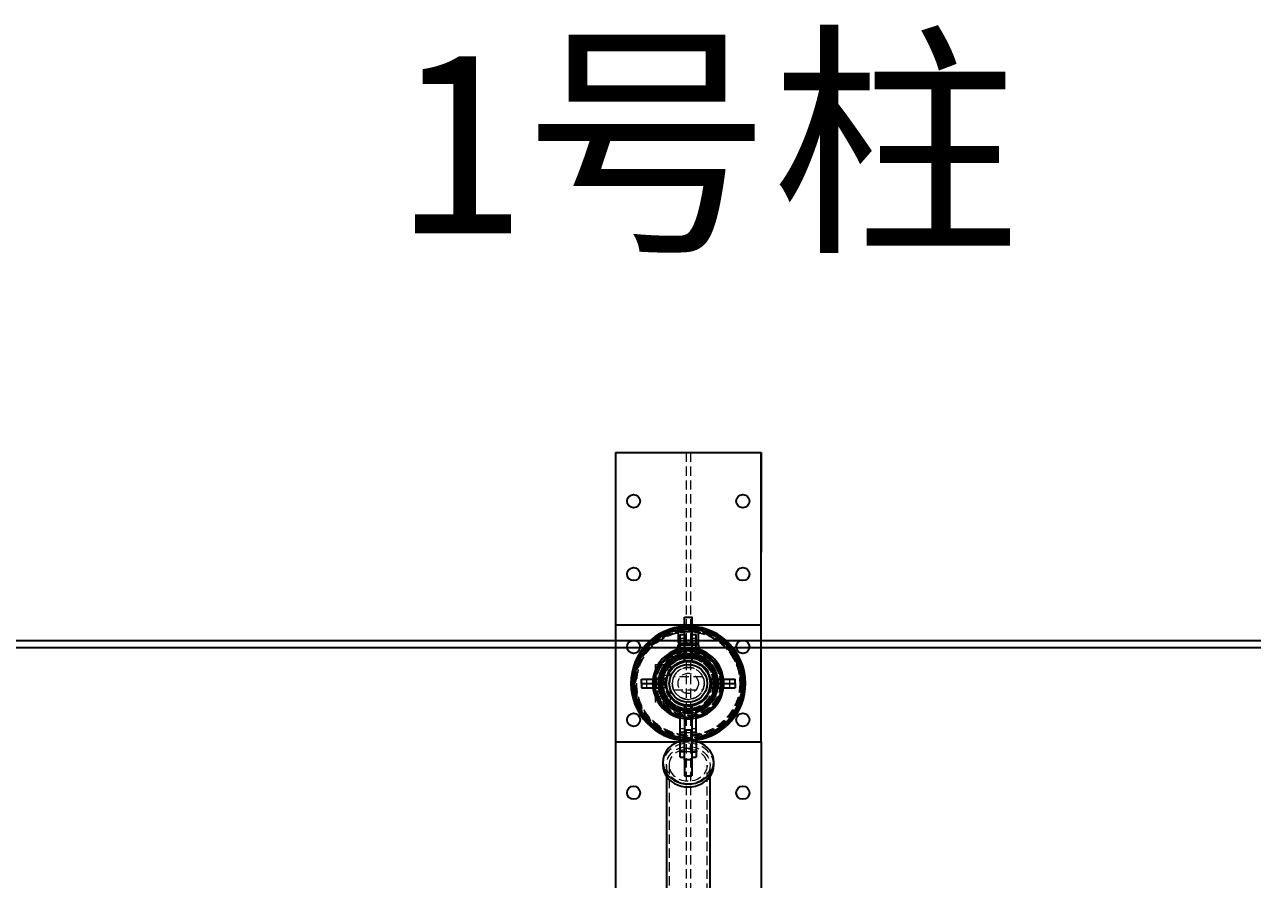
# Model space of a CAD drawing. Header units: millimetres. Extents: x 25083 to 52777, y 24772 to 45779.
# Drawn here: x 32726 to 33569, y 40411 to 40997 of the extents above; entities that cross this region are included whole.
import ezdxf

# ---------------------------------------------------------------- set-up
doc = ezdxf.new("R2010")
doc.units = ezdxf.units.MM
doc.linetypes.add('HIDDEN', pattern=[9.525, 6.35, -3.175])
doc.linetypes.add('VERDECKT', pattern=[0.25, 0.125, -0.125])
doc.styles.get("Standard").update_dxf_attribs({"font": ''})
doc.styles.get('Standard').set_extended_font_data('SimSun')

# ---------------------------------------------------------------- blocks, each defined once
blk = doc.blocks.new('zw$7318')
at = {"color": 3, "linetype": 'VERDECKT'}
for p, q in [((0, 11.1), (14, 11.1)), ((0, 5.9), (14, 5.9))]:
    blk.add_line(p, q, dxfattribs=at)
at = {"color": 3}
for points in [[(0, 9), (14, 9), (14, 17), (0, 17)], [(0, 8), (14, 8), (14, 0), (0, 0)]]:
    blk.add_lwpolyline(points, close=True, dxfattribs=at)
at = {"color": 3, "linetype": 'VERDECKT'}
for points in [[(4.5, 17), (9.5, 17), (9.5, 9), (4.5, 9)], [(4.5, 0), (9.5, 0), (9.5, 8), (4.5, 8)]]:
    blk.add_lwpolyline(points, close=True, dxfattribs=at)
blk = doc.blocks.new('zw$C4D1')
at = {"color": 4, "linetype": 'Continuous', "lineweight": 25}
for p, q in [((0, 21.5), (13.43, 21.5)), ((0, 18.5), (0, 21.5)), ((0, 18.5), (13.43, 18.5)), ((0, 18.5), (0, 15.5)), ((13.43, 18.5), (13.43, 21.5)), ((13.43, 18.5), (13.43, 15.5)), ((16.87, 21.36), (13.92, 21.91)), ((47.33, 21.36), (50.28, 21.91)), ((50.77, 21.5), (64.2, 21.5)), ((50.77, 18.5), (50.77, 21.5)), ((50.77, 18.5), (64.2, 18.5)), ((50.77, 18.5), (50.77, 15.5)), ((64.2, 18.5), (64.2, 21.5)), ((64.2, 18.5), (64.2, 15.5)), ((0, 15.5), (13.43, 15.5)), ((16.87, 15.64), (13.92, 15.09)), ((47.33, 15.64), (50.28, 15.09)), ((50.77, 15.5), (64.2, 15.5))]:
    blk.add_line(p, q, dxfattribs=at)
at = {"color": 4, "linetype": 'HIDDEN', "lineweight": 18}
for p, q in [((3.5, 21.5), (3.5, 18.5)), ((3.5, 18.5), (3.5, 15.5)), ((9.5, 18.5), (9.5, 21.5)), ((9.5, 15.5), (9.5, 18.5)), ((13.43, 18.5), (13.43, 21.5)), ((13.43, 18.5), (13.43, 15.5)), ((16.87, 21.36), (13.92, 21.91)), ((47.33, 21.36), (50.28, 21.91)), ((50.77, 18.5), (50.77, 21.5)), ((50.77, 18.5), (50.77, 15.5)), ((54.7, 21.5), (54.7, 18.5)), ((54.7, 18.5), (54.7, 15.5)), ((60.7, 18.5), (60.7, 21.5)), ((60.7, 15.5), (60.7, 18.5)), ((16.87, 15.64), (13.92, 15.09)), ((47.33, 15.64), (50.28, 15.09))]:
    blk.add_line(p, q, dxfattribs=at)
at = {"color": 1}
blk.add_lwpolyline([(29.6, 64), (34.6, 64), (34.6, 34), (29.6, 34)], close=True, dxfattribs=at)
at = {"color": 4, "linetype": 'Continuous', "lineweight": 25}
for centre, radius, start, end in [((32.1, 18.5), 18.5, 10.61511, 169.38489), ((32.1, 18.5), 15.5, 10.61511, 169.38489), ((13.43, 22), 0.5, 270, 349.38489), ((13.43, 22), 3.5, 270, 349.38489), ((13.43, 15), 3.5, 10.61511, 90), ((50.77, 22), 3.5, 190.61511, 270), ((50.77, 15), 3.5, 90, 169.38489), ((50.77, 22), 0.5, 190.61511, 270), ((13.43, 15), 0.5, 10.61511, 90), ((32.1, 18.5), 18.5, 190.61511, 349.38489), ((32.1, 18.5), 15.5, 190.61511, 349.38489), ((50.77, 15), 0.5, 90, 169.38489)]:
    blk.add_arc(centre, radius, start, end, dxfattribs=at)
at = {"color": 1}
blk.add_blockref('zw$7318', (25.1, 37), dxfattribs=at)
blk = doc.blocks.new('zw$CC83')
at = {"color": 7, "linetype": 'Continuous', "lineweight": 25}
for p, q in [((120, 2330.47), (120, 2132.17)), ((120, 2330.47), (120, 2262.17)), ((120, 2330.47), (220, 2330.47)), ((220, 2132.17), (220, 2330.47)), ((220, 2330.47), (220, 2262.17)), ((220, 2212.17), (120, 2212.17)), ((164.5, 2189.84), (164.5, 2205.67)), ((164.5, 2205.67), (167.5, 2205.67)), ((167.5, 2205.67), (167.5, 2187.47)), ((172.5, 2205.67), (172.5, 2187.47)), ((172.5, 2205.67), (175.5, 2205.67)), ((175.5, 2189.84), (175.5, 2205.67)), ((164.5, 2138.67), (164.5, 2154.51)), ((167.5, 2156.88), (167.5, 2138.67)), ((172.5, 2156.88), (172.5, 2138.67)), ((175.5, 2138.67), (175.5, 2154.51)), ((120, 2132.17), (163.81, 2132.17)), ((120, 2132.17), (120, 1514.32)), ((164.5, 2138.67), (167.5, 2138.67)), ((164.5, 2125.11), (164.5, 2138.67)), ((172.5, 2140.02), (167.5, 2140.02)), ((167.5, 2138.67), (167.5, 2131.97)), ((167.5, 2119.61), (167.5, 2131.97)), ((172.5, 2138.67), (175.5, 2138.67)), ((172.5, 2138.67), (172.5, 2131.97)), ((172.5, 2131.97), (172.5, 2119.61)), ((175.5, 2138.67), (175.5, 2125.11)), ((176.19, 2132.17), (220, 2132.17)), ((220, 2132.17), (220, 1514.32)), ((167.5, 2125.11), (164.5, 2125.11)), ((164.5, 2121.52), (164.5, 2125.11)), ((172.5, 2125.11), (175.5, 2125.11)), ((175.5, 2125.11), (175.5, 2121.52)), ((152.5, 2118.16), (152.5, 2116.09)), ((164.5, 2121.52), (167.5, 2121.52)), ((172.5, 2119.61), (167.5, 2119.61)), ((167.5, 2119.61), (167.5, 2108.75)), ((172.5, 2121.52), (175.5, 2121.52)), ((172.5, 2119.61), (172.5, 2108.75)), ((187.5, 2116.09), (187.5, 2118.16)), ((155, 2108.38), (155, 1989.48)), ((167.5, 2108.75), (172.5, 2108.75)), ((185, 1989.48), (185, 2108.38))]:
    blk.add_line(p, q, dxfattribs=at)
at = {"color": 7, "linetype": 'HIDDEN', "lineweight": 18}
for p, q in [((168.5, 2330.47), (168.5, 13)), ((171.5, 2330.47), (171.5, 13)), ((167.5, 2203.02), (164.5, 2203.02)), ((175.5, 2203.02), (172.5, 2203.02)), ((164.5, 2196.02), (167.5, 2196.02)), ((172.5, 2196.02), (175.5, 2196.02)), ((147.5, 2181.17), (147.5, 2185.17)), ((147.5, 2185.17), (157.5, 2185.17)), ((157.5, 2185.17), (157.5, 2181.17)), ((157.5, 2181.17), (147.5, 2181.17)), ((147.5, 2181.17), (147.5, 2163.17)), ((157.5, 2177.67), (147.5, 2177.67)), ((153.28, 2176.67), (151.22, 2176.67)), ((157.5, 2163.17), (157.5, 2181.17)), ((179.99, 2176.67), (160, 2176.67)), ((188.79, 2176.67), (186.73, 2176.67)), ((147.5, 2166.67), (157.5, 2166.67)), ((151.21, 2167.67), (153.27, 2167.67)), ((159.03, 2172.17), (159.03, 2172.37)), ((159.04, 2171.87), (159.03, 2172.17)), ((160, 2167.67), (180, 2167.67)), ((180.97, 2172.17), (180.97, 2172.38)), ((180.97, 2171.91), (180.97, 2172.17)), ((186.72, 2167.67), (188.78, 2167.67)), ((147.5, 2163.17), (157.5, 2163.17)), ((147.5, 2159.17), (147.5, 2163.17)), ((157.5, 2159.17), (147.5, 2159.17)), ((157.5, 2163.17), (157.5, 2159.17)), ((167.5, 2148.32), (164.5, 2148.32)), ((164.5, 2141.32), (167.5, 2141.32)), ((175.5, 2148.32), (172.5, 2148.32)), ((172.5, 2141.32), (175.5, 2141.32)), ((163.81, 2132.17), (176.19, 2132.17)), ((167.5, 2132.52), (164.5, 2132.52)), ((167.5, 2138.44), (172.5, 2138.44)), ((172.5, 2132.52), (167.5, 2132.52)), ((175.5, 2132.52), (172.5, 2132.52)), ((164.5, 2125.52), (167.5, 2125.52)), ((167.5, 2125.11), (164.5, 2125.11)), ((172.5, 2127.58), (167.5, 2127.58)), ((167.5, 2125.52), (172.5, 2125.52)), ((172.5, 2125.52), (175.5, 2125.52)), ((172.5, 2125.11), (175.5, 2125.11)), ((155, 2116.09), (155, 2108.38)), ((157, 2116.09), (157, 1676.06)), ((183, 1676.06), (183, 2116.09)), ((185, 2108.38), (185, 2116.09))]:
    blk.add_line(p, q, dxfattribs=at)
at = {"color": 7, "linetype": 'HIDDEN', "lineweight": 18, "flags": 128}
for points in [[(167.5, 2196.47), (167.06, 2196.42), (164.5, 2195.97)], [(164.5, 2194.77), (165.02, 2194.89), (167.5, 2195.3)], [(164.5, 2194.72), (165.04, 2194.84), (167.5, 2195.24)], [(164.5, 2190.68), (166.07, 2191.08), (167.5, 2191.32)], [(175.5, 2195.97), (172.94, 2196.42), (172.5, 2196.47)], [(172.5, 2195.3), (173.57, 2195.16), (175.5, 2194.77)], [(172.5, 2195.24), (173.56, 2195.1), (175.5, 2194.72)], [(172.5, 2191.32), (173.93, 2191.08), (175.5, 2190.68)], [(167.5, 2153.03), (166.07, 2153.27), (164.5, 2153.66)], [(167.5, 2149.1), (165.04, 2149.51), (164.5, 2149.63)], [(167.5, 2149.05), (165.02, 2149.45), (164.5, 2149.57)], [(175.5, 2153.66), (173.93, 2153.27), (172.5, 2153.03)], [(175.5, 2149.63), (173.56, 2149.24), (172.5, 2149.1)], [(175.5, 2149.57), (173.57, 2149.19), (172.5, 2149.05)], [(164.5, 2148.38), (167.06, 2147.93), (167.5, 2147.88)], [(172.5, 2147.88), (172.94, 2147.93), (175.5, 2148.38)], [(187.5, 2116.09), (187.32, 2118.23), (186.79, 2120.31), (185.92, 2122.32), (184.72, 2124.19), (183.23, 2125.9), (181.46, 2127.41), (179.46, 2128.7), (177.27, 2129.72), (174.93, 2130.47), (172.49, 2130.92), (170, 2131.07), (167.51, 2130.92), (165.07, 2130.47), (162.73, 2129.72), (160.54, 2128.7), (158.54, 2127.41), (156.77, 2125.9), (155.28, 2124.19), (154.08, 2122.32), (153.21, 2120.31), (152.68, 2118.23), (152.5, 2116.09)], [(185, 2116.09), (184.82, 2114.13), (184.3, 2112.22), (183.44, 2110.4), (182.27, 2108.71), (180.81, 2107.19), (179.09, 2105.88), (177.17, 2104.82), (175.07, 2104.01), (172.86, 2103.49), (170.57, 2103.27), (168.28, 2103.34), (166.03, 2103.72), (163.86, 2104.38), (161.85, 2105.32), (160.02, 2106.51), (158.43, 2107.93), (157.11, 2109.53), (156.09, 2111.3), (155.39, 2113.17), (155.04, 2115.11), (155.04, 2117.08), (155.39, 2119.02), (156.09, 2120.89), (157.11, 2122.66), (158.43, 2124.26), (160.02, 2125.68), (161.85, 2126.87), (163.86, 2127.81), (166.03, 2128.47), (168.28, 2128.85), (170.57, 2128.92), (172.86, 2128.7), (175.07, 2128.18), (177.17, 2127.37), (179.09, 2126.31), (180.81, 2125), (182.27, 2123.48), (183.44, 2121.79), (184.3, 2119.97), (184.82, 2118.05), (185, 2116.09)], [(170, 2104.97), (167.86, 2105.12), (165.78, 2105.57), (163.81, 2106.31), (162.02, 2107.31), (160.44, 2108.56), (159.12, 2110.01), (158.09, 2111.63), (157.4, 2113.36), (157.04, 2115.18), (157.04, 2117.01), (157.4, 2118.83), (158.09, 2120.56), (159.12, 2122.18), (160.44, 2123.63), (162.02, 2124.88), (163.81, 2125.88), (165.78, 2126.62), (167.86, 2127.07), (170, 2127.22), (172.14, 2127.07), (174.22, 2126.62), (176.19, 2125.88), (177.98, 2124.88), (179.56, 2123.63), (180.88, 2122.18), (181.91, 2120.56), (182.6, 2118.83), (182.96, 2117.01), (182.96, 2115.18), (182.6, 2113.36), (181.91, 2111.63), (180.88, 2110.01), (179.56, 2108.56), (177.98, 2107.31), (176.19, 2106.31), (174.22, 2105.57), (172.14, 2105.12), (170, 2104.97)]]:
    blk.add_lwpolyline(points, dxfattribs=at)
at = {"color": 7, "linetype": 'Continuous', "lineweight": 25, "flags": 128}
for points in [[(172.5, 2196.47), (170, 2196.59), (167.5, 2196.47)], [(167.5, 2147.88), (170, 2147.75), (172.5, 2147.88)], [(152.5, 2118.16), (152.68, 2116.03), (153.21, 2113.94), (154.08, 2111.94), (155.28, 2110.07), (156.77, 2108.35), (158.54, 2106.84), (160.54, 2105.56), (162.73, 2104.54), (165.07, 2103.79), (167.51, 2103.34), (170, 2103.18), (172.49, 2103.34), (174.93, 2103.79), (177.27, 2104.54), (179.46, 2105.56), (181.46, 2106.84), (183.23, 2108.35), (184.72, 2110.07), (185.92, 2111.94), (186.79, 2113.94), (187.32, 2116.03), (187.5, 2118.16), (187.32, 2120.29), (186.79, 2122.38), (185.92, 2124.39), (184.72, 2126.26), (183.23, 2127.97), (181.46, 2129.48), (179.46, 2130.76), (177.27, 2131.79), (175.5, 2132.38)], [(164.5, 2132.38), (162.73, 2131.79), (160.54, 2130.76), (158.54, 2129.48), (156.77, 2127.97), (155.28, 2126.26), (154.08, 2124.39), (153.21, 2122.38), (152.68, 2120.29), (152.5, 2118.16)], [(152.5, 2116.09), (152.68, 2113.96), (153.21, 2111.87), (154.08, 2109.87), (155.28, 2108), (156.77, 2106.29), (158.54, 2104.77), (160.54, 2103.49), (162.73, 2102.47), (165.07, 2101.72), (167.51, 2101.27), (170, 2101.12), (172.49, 2101.27), (174.93, 2101.72), (177.27, 2102.47), (179.46, 2103.49), (181.46, 2104.77), (183.23, 2106.29), (184.72, 2108), (185.92, 2109.87), (186.79, 2111.87), (187.32, 2113.96), (187.5, 2116.09)]]:
    blk.add_lwpolyline(points, dxfattribs=at)
at = {"color": 8, "linetype": 'Continuous', "lineweight": 25, "flags": 128}
for points in [[(167.5, 2192.63), (170, 2192.78), (172.5, 2192.63)], [(172.5, 2151.72), (170, 2151.57), (167.5, 2151.72)]]:
    blk.add_lwpolyline(points, dxfattribs=at)
at = {"color": 7, "linetype": 'Continuous', "lineweight": 25}
for centre, radius in [((132.5, 2297.17), 4.5), ((207.5, 2297.17), 4.5), ((132.5, 2247.17), 4.5), ((207.5, 2247.17), 4.5), ((132.5, 2197.17), 4.5), ((207.5, 2197.17), 4.5), ((170, 2172.17), 15), ((170, 2172.17), 13), ((132.5, 2147.17), 4.5), ((207.5, 2147.17), 4.5), ((132.5, 2097.17), 4.5), ((207.5, 2097.17), 4.5)]:
    blk.add_circle(centre, radius, dxfattribs=at)
at = {"color": 7, "linetype": 'HIDDEN', "lineweight": 18}
for radius in [39.08, 39, 39, 38.67, 38.67, 38.6, 38.6, 38.45, 38.02, 37.81, 37.81, 37.74, 37.74, 37.7, 37.41, 37.4, 37.33, 37.33, 36.32, 36.26, 36.16, 36.16, 35.96, 35.96, 35.88, 35.88, 35.86, 35.55, 35.55, 35.47, 35.47, 35.33, 24.08, 22.7, 22.64, 22.48, 22.44, 22.43, 22.41, 22.41, 22.4, 22.38, 22.36, 22.36, 22.34, 22.3, 22.07, 22.03, 22.03, 21.95, 21.95, 21.9, 21.81, 20.6, 20.55, 20.55, 20.45, 20.4, 20.4, 20.35, 20.35, 20.35, 20.33, 20.27, 20.27, 20.27, 20.27, 20.22, 20.2, 19.99, 19.97, 19.94, 19.94, 19.94, 19.92, 19.92, 19.87, 19.87, 19.87, 19.87, 19.77, 19.73, 19.73, 17.75, 17.41, 15.91, 10.92, 10.92, 10.91, 6.97]:
    blk.add_circle((170, 2172.17), radius, dxfattribs=at)
at = {"color": 7, "linetype": 'Continuous', "lineweight": 25}
for radius, start, end in [(39.28, 0, 261.95167), (39.08, 0, 261.9096), (38.97, 0, 261.88688), (38.46, 0, 261.77726), (37.19, 278.50514, 180), (24.42, 103.01527, 256.98473), (23.26, 103.67783, 180), (23.26, 83.82977, 96.17023), (19.31, 82.56061, 97.43939), (24.42, 0, 76.98473), (23.26, 283.67783, 76.32217), (19.31, 106.54988, 180), (18.5, 107.29534, 252.70466), (15.5, 99.2818, 260.7182), (17.31, 81.69524, 98.30476), (15.5, 279.2818, 80.7182), (19.31, 286.54988, 73.45012), (18.5, 287.29534, 72.70466), (37.19, 180, 261.49486), (23.26, 180, 256.32217), (19.31, 180, 253.45012), (24.42, 283.01527, 0), (38.46, 278.22274, 0), (38.97, 278.11312, 0), (39.08, 278.0904, 0), (39.28, 278.04833, 0), (17.31, 261.69524, 278.30476), (19.31, 262.56061, 277.43939), (23.26, 263.82977, 276.17023)]:
    blk.add_arc((170, 2172.17), radius, start, end, dxfattribs=at)
at = {"color": 8, "linetype": 'Continuous', "lineweight": 25}
for radius, start, end in [(23.2, 103.71146, 180), (20.61, 105.48, 180), (23.2, 83.81483, 96.18517), (23.2, 283.71146, 76.28854), (20.61, 285.48, 74.52), (23.2, 180, 256.28854), (20.61, 180, 254.52), (23.2, 263.81483, 276.18517)]:
    blk.add_arc((170, 2172.17), radius, start, end, dxfattribs=at)
at = {"color": 7, "linetype": 'HIDDEN', "lineweight": 18}
for centre, radius, start, end in [((170, 2172.17), 20.61, 96.96824, 105.48), ((170, 2172.17), 20.61, 74.52, 83.03176), ((170, 2172.17), 17.31, 98.30476, 261.69524), ((170, 2172.17), 10.97, 21.15284, 163.38359), ((170, 2172.17), 10.97, 16.83194, 158.84723), ((170, 2172.17), 17.31, 0, 81.69524), ((170, 2172.17), 10.97, 185.36016, 347.59993), ((170, 2172.17), 10.97, 192.22444, 354.61556), ((170, 2172.17), 17.31, 278.30476, 0), ((170, 2172.17), 20.61, 254.52, 263.03176), ((170, 2172.17), 20.61, 276.96824, 285.48), ((170, 2172.17), 37.19, 261.49486, 278.50514), ((170, 2172.17), 38.46, 261.77726, 278.22274), ((170, 2172.17), 38.97, 261.88688, 278.11312), ((170, 2172.17), 39.08, 261.9096, 278.0904), ((170, 2172.17), 39.28, 261.95167, 278.04833), ((170, 2112.91), 20.24, 74.22951, 105.77049)]:
    blk.add_arc(centre, radius, start, end, dxfattribs=at)
for points, knots in [([(160, 2176.63), (160, 2176.62), (159.99, 2176.6), (159.75, 2176.04), (159.43, 2175.08), (159.14, 2173.75), (159.03, 2172.24), (159.12, 2170.78), (159.38, 2169.48), (159.7, 2168.44), (159.98, 2167.77), (160, 2167.73), (160, 2167.71)], [0, 0, 0, 0, 0.078368, 0.175895, 0.280047, 0.390609, 0.497784, 0.597747, 0.697135, 0.80268, 0.913398, 1, 1, 1, 1]), ([(179.99, 2176.64), (179.99, 2176.65), (179.96, 2176.73), (180.1, 2176.42), (180.37, 2175.75), (180.71, 2174.63), (180.95, 2173.21), (180.98, 2171.69), (180.82, 2170.28), (180.61, 2169.39), (180.48, 2168.98), (180.45, 2168.9)], [0, 0, 0, 0, 0.020341, 0.149375, 0.280049, 0.421447, 0.567035, 0.704108, 0.833837, 0.966748, 1, 1, 1, 1]), ([(159.55, 2168.9), (159.43, 2169.27), (159.26, 2169.81), (159.18, 2170.54), (159.16, 2170.77)], [0, 0, 0, 0, 0.681424, 1, 1, 1, 1]), ([(160.02, 2167.68), (159.98, 2167.75), (159.91, 2167.9), (159.69, 2168.44), (159.57, 2168.82), (159.55, 2168.9)], [0, 0, 0, 0, 0.4425129, 0.8925118, 1, 1, 1, 1]), ([(180.45, 2168.9), (180.35, 2168.6), (180.14, 2168), (179.97, 2167.64), (179.99, 2167.7), (180, 2167.72)], [0, 0, 0, 0, 0.4450921, 0.8912285, 1, 1, 1, 1])]:
    blk.add_open_spline(points, degree=3, knots=knots, dxfattribs=at)
at = {"color": 1}
blk.add_blockref('zw$C4D1', (137.9, 2153.67), dxfattribs=at)

msp = doc.modelspace()

# ---------------------------------------------------------------- linework, layer by layer
at = {"color": 6}
for points in [[(30208.084, 40574.81), (40155.44, 40574.81)], [(40155.44, 40569.81), (30208.084, 40569.81)]]:
    msp.add_lwpolyline(points, dxfattribs=at)

# ---------------------------------------------------------------- block references
at = {"color": 1}
msp.add_blockref('zw$CC83', (33011.762, 38373.238), dxfattribs=at)

# ---------------------------------------------------------------- texts
at = {"color": 7, "insert": (32983.164, 40979.154), "char_height": 125, "width": 9715.34445, "attachment_point": 1}
msp.add_mtext('1号柱', dxfattribs=at)

doc.saveas('drawing.dxf')
